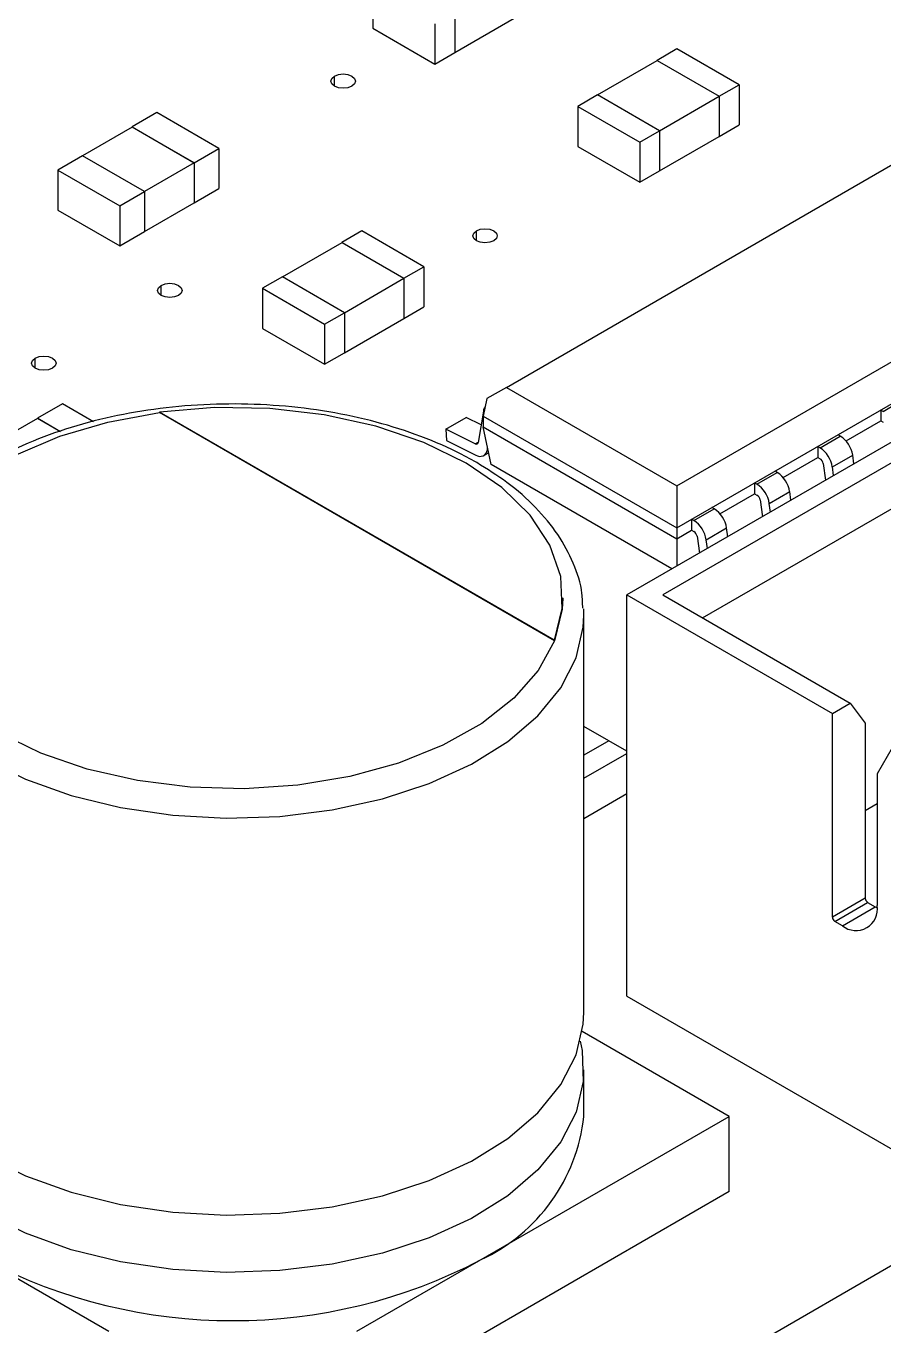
# Model space of a CAD drawing. Header units: millimetres. Extents: x -28 to 252, y 0 to 206.
# Drawn here: x 132.41 to 144.62, y 165.64 to 184.16 of the extents above; entities that cross this region are included whole.
import ezdxf

# ---------------------------------------------------------------- set-up
doc = ezdxf.new("R2010")
doc.units = ezdxf.units.MM

msp = doc.modelspace()

# ---------------------------------------------------------------- linework, layer by layer
at = {"color": 7, "linetype": 'Continuous', "lineweight": 25}
for p, q in [((137.356, 184.697), (137.356, 184.126)), ((138.523, 184.35), (138.523, 183.779)), ((138.523, 183.78), (139.371, 184.269)), ((137.356, 184.126), (138.24, 183.615)), ((138.24, 184.187), (138.24, 183.615)), ((138.24, 183.615), (138.523, 183.779)), ((141.689, 183.829), (141.406, 183.666)), ((142.573, 183.319), (141.689, 183.829)), ((140.559, 183.175), (141.407, 183.664)), ((141.406, 183.666), (142.29, 183.155)), ((141.406, 183.666), (141.406, 183.664)), ((141.407, 183.664), (142.289, 183.155)), ((136.81, 183.3), (136.81, 183.443)), ((140.558, 183.176), (140.275, 183.012)), ((141.442, 182.665), (140.558, 183.176)), ((141.442, 182.665), (142.289, 183.155)), ((142.289, 183.155), (142.289, 182.584)), ((142.29, 183.155), (142.573, 183.319)), ((142.29, 183.155), (142.29, 182.584)), ((142.573, 183.319), (142.573, 182.747)), ((139.259, 179.009), (146.145, 182.985)), ((140.275, 183.012), (140.275, 182.441)), ((140.275, 183.012), (141.159, 182.502)), ((134.28, 182.922), (133.927, 182.718)), ((135.164, 182.411), (134.28, 182.922)), ((133.928, 182.716), (133.221, 182.309)), ((133.927, 182.718), (133.927, 182.716)), ((133.927, 182.718), (134.811, 182.207)), ((134.81, 182.207), (133.928, 182.716)), ((141.159, 182.502), (141.442, 182.665)), ((141.442, 182.665), (141.442, 182.094)), ((141.442, 182.095), (142.289, 182.584)), ((142.289, 182.584), (142.29, 182.584)), ((142.29, 182.584), (142.573, 182.747)), ((134.811, 182.207), (135.164, 182.411)), ((135.164, 182.411), (135.164, 181.84)), ((140.275, 182.441), (141.159, 181.931)), ((141.159, 182.502), (141.159, 181.931)), ((133.22, 182.309), (132.866, 182.105)), ((134.104, 181.799), (133.22, 182.309)), ((132.866, 182.105), (133.75, 181.595)), ((132.866, 182.105), (132.866, 181.534)), ((134.81, 182.207), (134.104, 181.799)), ((134.81, 182.207), (134.81, 181.636)), ((134.811, 182.207), (134.811, 181.636)), ((141.159, 181.931), (141.442, 182.094)), ((133.75, 181.595), (134.104, 181.799)), ((134.104, 181.799), (134.104, 181.227)), ((134.811, 181.636), (135.164, 181.84)), ((132.866, 181.534), (133.75, 181.023)), ((133.75, 181.595), (133.75, 181.023)), ((134.104, 181.228), (134.81, 181.636)), ((134.81, 181.636), (134.811, 181.636)), ((141.686, 177.608), (148.572, 181.584)), ((133.75, 181.023), (134.104, 181.227)), ((137.199, 181.237), (136.916, 181.073)), ((138.083, 180.727), (137.199, 181.237)), ((138.831, 181.097), (138.831, 181.24)), ((136.069, 180.583), (136.917, 181.072)), ((136.916, 181.073), (136.916, 181.072)), ((136.916, 181.073), (137.8, 180.563)), ((136.917, 181.072), (137.799, 180.563)), ((141.686, 177.008), (148.686, 181.049)), ((136.068, 180.584), (135.785, 180.42)), ((136.952, 180.073), (136.068, 180.584)), ((136.952, 180.073), (137.799, 180.563)), ((137.799, 180.563), (137.799, 179.992)), ((137.8, 180.563), (138.083, 180.727)), ((137.8, 180.563), (137.8, 179.992)), ((138.083, 180.727), (138.083, 180.155)), ((134.341, 180.319), (134.341, 180.462)), ((135.785, 180.42), (136.669, 179.91)), ((135.785, 180.42), (135.785, 179.849)), ((136.669, 179.91), (136.952, 180.073)), ((136.952, 180.073), (136.952, 179.502)), ((136.952, 179.503), (137.799, 179.992)), ((137.799, 179.992), (137.8, 179.992)), ((137.8, 179.992), (138.083, 180.155)), ((135.785, 179.849), (136.669, 179.339)), ((136.669, 179.91), (136.669, 179.339)), ((136.669, 179.339), (136.952, 179.502)), ((132.544, 179.282), (132.544, 179.425)), ((146.492, 179.236), (140.977, 176.052)), ((139.259, 179.009), (138.981, 178.849)), ((139.259, 179.009), (141.686, 177.608)), ((146.492, 178.942), (141.486, 176.052)), ((132.933, 178.774), (132.58, 178.57)), ((133.374, 178.52), (132.933, 178.774)), ((138.981, 178.849), (138.928, 178.6)), ((144.625, 178.667), (144.914, 178.834)), ((132.113, 178.299), (132.581, 178.569)), ((132.58, 178.57), (132.58, 178.569)), ((132.58, 178.57), (132.907, 178.381)), ((132.581, 178.569), (132.906, 178.381)), ((134.316, 178.657), (134.316, 178.649)), ((139.944, 175.408), (134.316, 178.657)), ((139.944, 175.4), (134.316, 178.649)), ((138.398, 178.412), (138.687, 178.579)), ((138.898, 178.475), (138.687, 178.579)), ((138.931, 178.672), (138.856, 178.223)), ((138.928, 178.6), (141.686, 177.008)), ((138.928, 178.6), (138.928, 178.445)), ((144.098, 178.246), (144.592, 178.53)), ((144.625, 178.667), (144.592, 178.686)), ((144.592, 178.686), (144.592, 178.53)), ((144.592, 178.53), (144.625, 178.511)), ((138.398, 178.412), (138.407, 178.251)), ((138.815, 178.204), (138.398, 178.412)), ((138.928, 178.445), (141.686, 176.853)), ((139.042, 177.91), (138.928, 178.445)), ((144.016, 178.316), (143.984, 178.334)), ((138.407, 178.251), (138.824, 178.044)), ((138.815, 178.204), (138.857, 178.229)), ((138.988, 178.12), (138.992, 178.144)), ((142.052, 175.726), (146.492, 178.289)), ((143.727, 178.148), (143.694, 178.167)), ((143.694, 178.167), (143.694, 178.012)), ((143.727, 178.148), (144.016, 178.316)), ((138.938, 178.038), (139.006, 178.078)), ((138.988, 178.12), (138.996, 178.125)), ((143.2, 177.727), (143.694, 178.012)), ((143.694, 178.012), (143.727, 177.993)), ((143.903, 177.875), (144.193, 178.043)), ((144.21, 177.919), (144.193, 178.043)), ((141.618, 176.423), (139.042, 177.91)), ((142.829, 177.63), (143.118, 177.797)), ((143.118, 177.797), (143.086, 177.816)), ((143.771, 177.925), (143.804, 177.685)), ((143.92, 177.752), (143.903, 177.875)), ((141.686, 177.608), (141.686, 176.462)), ((142.829, 177.63), (142.796, 177.649)), ((142.796, 177.649), (142.796, 177.494)), ((107.955, 145.265), (163.816, 177.513)), ((142.302, 177.209), (142.796, 177.494)), ((142.796, 177.494), (142.829, 177.475)), ((142.873, 177.406), (142.906, 177.166)), ((143.005, 177.357), (143.295, 177.524)), ((143.312, 177.401), (143.295, 177.524)), ((141.93, 177.111), (142.22, 177.279)), ((142.22, 177.279), (142.188, 177.298)), ((143.022, 177.233), (143.005, 177.357)), ((141.93, 177.111), (141.898, 177.13)), ((141.898, 177.13), (141.898, 176.975)), ((141.686, 176.853), (141.898, 176.975)), ((141.898, 176.975), (141.93, 176.956)), ((141.975, 176.888), (142.008, 176.648)), ((142.107, 176.839), (142.397, 177.006)), ((142.414, 176.882), (142.397, 177.006)), ((142.124, 176.715), (142.107, 176.839)), ((140.062, 176.004), (140.062, 176.012)), ((140.977, 170.337), (140.977, 176.052)), ((140.977, 176.052), (143.904, 174.362)), ((141.486, 176.052), (144.159, 174.509)), ((140.362, 175.759), (140.36, 175.853)), ((140.362, 170.104), (140.362, 175.759)), ((139.944, 175.4), (139.944, 175.408)), ((143.904, 174.362), (144.159, 174.509)), ((144.159, 174.509), (144.371, 174.224)), ((143.904, 171.464), (143.904, 174.362)), ((140.717, 173.973), (140.362, 174.178)), ((144.371, 174.224), (144.371, 171.733)), ((140.719, 173.974), (140.362, 173.768)), ((140.977, 173.825), (140.719, 173.974)), ((140.362, 173.442), (140.977, 173.796)), ((144.753, 173.873), (144.541, 173.505)), ((144.541, 173.505), (144.541, 171.627)), ((140.362, 172.87), (140.977, 173.225)), ((144.371, 172.982), (144.541, 173.08)), ((144.371, 171.733), (143.904, 171.464)), ((143.939, 171.402), (144.406, 171.672)), ((144.406, 171.672), (144.512, 171.611)), ((144.046, 171.341), (144.512, 171.611)), ((144.512, 171.611), (144.54, 171.596)), ((144.046, 171.341), (143.939, 171.402)), ((140.977, 170.337), (145.007, 168.01)), ((142.433, 168.624), (140.34, 169.833)), ((140.362, 168.624), (140.362, 169.288)), ((137.13, 165.563), (142.433, 168.624)), ((142.433, 167.553), (142.433, 168.624)), ((130.059, 167.604), (133.595, 165.563)), ((142.433, 167.553), (137.13, 164.491))]:
    msp.add_line(p, q, dxfattribs=at)
at = {"color": 7, "linetype": 'Continuous', "lineweight": 25, "flags": 128}
for points in [[(136.81, 183.443), (136.867, 183.465), (136.934, 183.473), (137.001, 183.465), (137.058, 183.443), (137.096, 183.41), (137.109, 183.372), (137.096, 183.333), (137.058, 183.3), (137.001, 183.278), (136.934, 183.271), (136.867, 183.278), (136.81, 183.3), (136.772, 183.333), (136.759, 183.372), (136.772, 183.41), (136.81, 183.443)], [(138.831, 181.24), (138.887, 181.262), (138.954, 181.269), (139.021, 181.262), (139.078, 181.24), (139.116, 181.207), (139.129, 181.168), (139.116, 181.13), (139.078, 181.097), (139.021, 181.075), (138.954, 181.067), (138.887, 181.075), (138.831, 181.097), (138.793, 181.13), (138.779, 181.168), (138.793, 181.207), (138.831, 181.24)], [(134.341, 180.462), (134.397, 180.484), (134.464, 180.492), (134.531, 180.484), (134.588, 180.462), (134.626, 180.429), (134.639, 180.391), (134.626, 180.352), (134.588, 180.319), (134.531, 180.297), (134.464, 180.29), (134.397, 180.297), (134.341, 180.319), (134.303, 180.352), (134.289, 180.391), (134.303, 180.429), (134.341, 180.462)], [(132.544, 179.425), (132.601, 179.447), (132.668, 179.455), (132.735, 179.447), (132.792, 179.425), (132.83, 179.392), (132.843, 179.354), (132.83, 179.315), (132.792, 179.282), (132.735, 179.261), (132.668, 179.253), (132.601, 179.261), (132.544, 179.282), (132.507, 179.315), (132.493, 179.354), (132.507, 179.392), (132.544, 179.425)], [(139.944, 175.408), (140.055, 175.86), (140.033, 176.316), (139.879, 176.763), (139.597, 177.189), (139.195, 177.582), (138.686, 177.931), (138.082, 178.225), (137.401, 178.457), (136.663, 178.619), (135.888, 178.708), (135.098, 178.721), (134.316, 178.657)], [(132.039, 174.085), (131.541, 174.424), (131.146, 174.806), (130.863, 175.219), (130.702, 175.653), (130.665, 176.097), (130.755, 176.539), (130.968, 176.966), (131.299, 177.367), (131.739, 177.732), (132.276, 178.05), (132.896, 178.313), (133.582, 178.515), (134.316, 178.649)], [(140.062, 176.004), (140.055, 175.851), (139.944, 175.4)], [(131.827, 173.718), (132.408, 173.43), (133.058, 173.197), (133.763, 173.024), (134.505, 172.915), (135.267, 172.873), (136.031, 172.898), (136.779, 172.991), (137.495, 173.148), (138.16, 173.367), (138.76, 173.641), (139.28, 173.965), (139.708, 174.332), (140.035, 174.731), (140.252, 175.155), (140.354, 175.593), (140.362, 175.759)], [(139.944, 175.4), (139.712, 174.976), (139.363, 174.58), (138.907, 174.222), (138.355, 173.912), (137.724, 173.658), (137.029, 173.467), (136.289, 173.344), (135.524, 173.292), (134.755, 173.313), (134.003, 173.407), (133.286, 173.57), (132.626, 173.798), (132.039, 174.085)], [(131.827, 168.063), (132.408, 167.776), (133.058, 167.543), (133.763, 167.37), (134.505, 167.261), (135.267, 167.218), (136.031, 167.244), (136.779, 167.336), (137.495, 167.494), (138.16, 167.712), (138.76, 167.987), (139.28, 168.311), (139.708, 168.677), (140.035, 169.077), (140.252, 169.501), (140.354, 169.939), (140.362, 170.104)], [(140.312, 169.696), (140.339, 169.564), (140.354, 169.122), (140.252, 168.684), (140.035, 168.26), (139.708, 167.861), (139.28, 167.494), (138.76, 167.17), (138.16, 166.896), (137.495, 166.677), (136.779, 166.52), (136.031, 166.427), (135.267, 166.402), (134.505, 166.444), (133.763, 166.553), (133.058, 166.726), (132.408, 166.959), (131.827, 167.247)]]:
    msp.add_lwpolyline(points, dxfattribs=at)
at = {"color": 7, "linetype": 'Continuous', "lineweight": 25}
for centre, radius, start, end in [((139.055, 178.656), 0.125, 142.1071, 172.5317), ((138.83, 178.226), 0.0261, 234.8996, 354.7382), ((143.511, 177.816), 0.396, 8.6904, 57.0932), ((143.801, 177.983), 0.396, 8.6904, 57.0932), ((138.884, 178.13), 0.104, 234.8996, 354.7382), ((143.673, 177.91), 0.0991, 8.6904, 57.0932), ((142.903, 177.464), 0.396, 8.6904, 57.0932), ((142.613, 177.297), 0.396, 8.6904, 57.0932), ((142.775, 177.391), 0.0991, 8.6904, 57.0932), ((142.005, 176.946), 0.396, 8.6904, 57.0932), ((141.715, 176.779), 0.396, 8.6904, 57.0932), ((141.877, 176.873), 0.0991, 8.6904, 57.0932), ((144.448, 171.737), 0.0768, 182.6055, 237.3945), ((144.239, 171.578), 0.306, 230.7967, 9.214), ((143.981, 171.467), 0.0768, 182.6055, 237.3945), ((137.824, 168.9), 2.553, 294.8673, 353.8125), ((135.362, 173.344), 7.629, 242.391, 297.609)]:
    msp.add_arc(centre, radius, start, end, dxfattribs=at)
for points, knots in [([(138.836, 177.937), (138.742, 177.989), (138.47, 178.138), (137.97, 178.348), (137.328, 178.545), (136.645, 178.684), (135.936, 178.763), (135.216, 178.781), (134.499, 178.738), (133.799, 178.634), (133.131, 178.472), (132.507, 178.253), (131.941, 177.982), (131.444, 177.661), (131.027, 177.296), (130.701, 176.893), (130.482, 176.463), (130.372, 176.099), (130.375, 175.883), (130.376, 175.818)], [0, 0, 0, 0, 0.033272, 0.096123, 0.158905, 0.221591, 0.284197, 0.346763, 0.409332, 0.471941, 0.534636, 0.597464, 0.660468, 0.72366, 0.786967, 0.850068, 0.912451, 0.973604, 1, 1, 1, 1]), ([(140.346, 175.864), (140.345, 175.935), (140.341, 176.151), (140.223, 176.507), (140.005, 176.919), (139.685, 177.306), (139.297, 177.65), (138.984, 177.845), (138.836, 177.937)], [0, 0, 0, 0, 0.087571, 0.269694, 0.453023, 0.639589, 0.829509, 1, 1, 1, 1])]:
    msp.add_open_spline(points, degree=3, knots=knots, dxfattribs=at)

doc.saveas('drawing.dxf')
